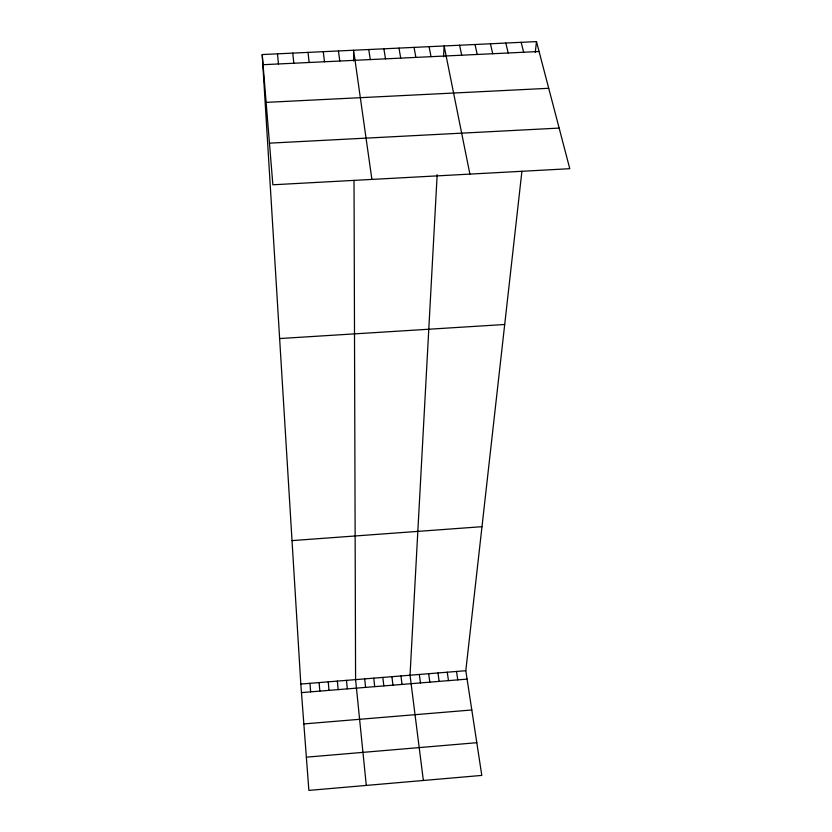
<?xml version="1.0" encoding="UTF-8"?>
<svg xmlns="http://www.w3.org/2000/svg" width="832" height="832" viewBox="0 0 832 832"><rect width="100%" height="100%" fill="white"/><g stroke="black" fill="none" stroke-linecap="round" stroke-linejoin="round"><path stroke-width="1.25" d="M437.164 174.658L410.03 675.22L423.363 780.478M443.55 56.732L444.132 45.968L469.893 174.106M262.215 54.558L272.865 184.787L569.785 168.688L536.484 41.6L262.215 54.558L300.82 684.06L308.88 790.4L481.801 775.414L465.806 670.706L521.914 171.309M535.278 52.343L536.484 41.6M306.363 757.172L476.809 742.706M303.836 723.934L471.806 709.977M301.465 692.609L467.085 679.12M300.82 684.06L465.806 670.706M292.022 540.602L481.978 526.687M279.625 338.551L504.702 324.49M269.454 143.156L559.146 128.086M266.126 102.378L548.725 88.296M263.037 64.698L539.084 51.511M521.154 42.328L523.65 52.25M505.804 43.046L508.206 52.988M490.422 43.774L492.731 53.726M475.02 44.502L477.225 54.465M459.586 45.23L461.698 55.214M429.114 46.675L431.018 56.68M414.055 47.382L415.875 57.398M398.986 48.1L400.702 58.126M383.885 48.807L385.507 58.854M368.763 49.525L370.292 59.582M456.529 671.455L457.777 679.879M447.252 672.204L448.469 680.638M371.894 179.41L353.621 50.242L353.652 61.038M437.965 672.963L439.14 681.398M428.657 673.712L429.801 682.157M338.447 50.96L339.768 61.038M419.349 674.471L420.462 682.916M400.982 675.958L402.022 684.414M323.253 51.678L324.48 61.766M391.924 676.686L392.922 685.162M382.845 677.425L383.812 685.901M308.027 52.395L309.15 62.504M373.766 678.163L374.702 686.639M364.686 678.891L365.581 687.388M292.781 53.113L293.81 63.232M366.298 785.418L355.586 679.63L354.026 180.409M346.476 680.368L347.308 688.875M337.366 681.106L338.156 689.624M277.514 53.841L278.439 63.97M328.245 681.845L328.994 690.362M319.103 682.583L319.831 691.111M309.962 683.322L310.648 691.86"/></g></svg>
